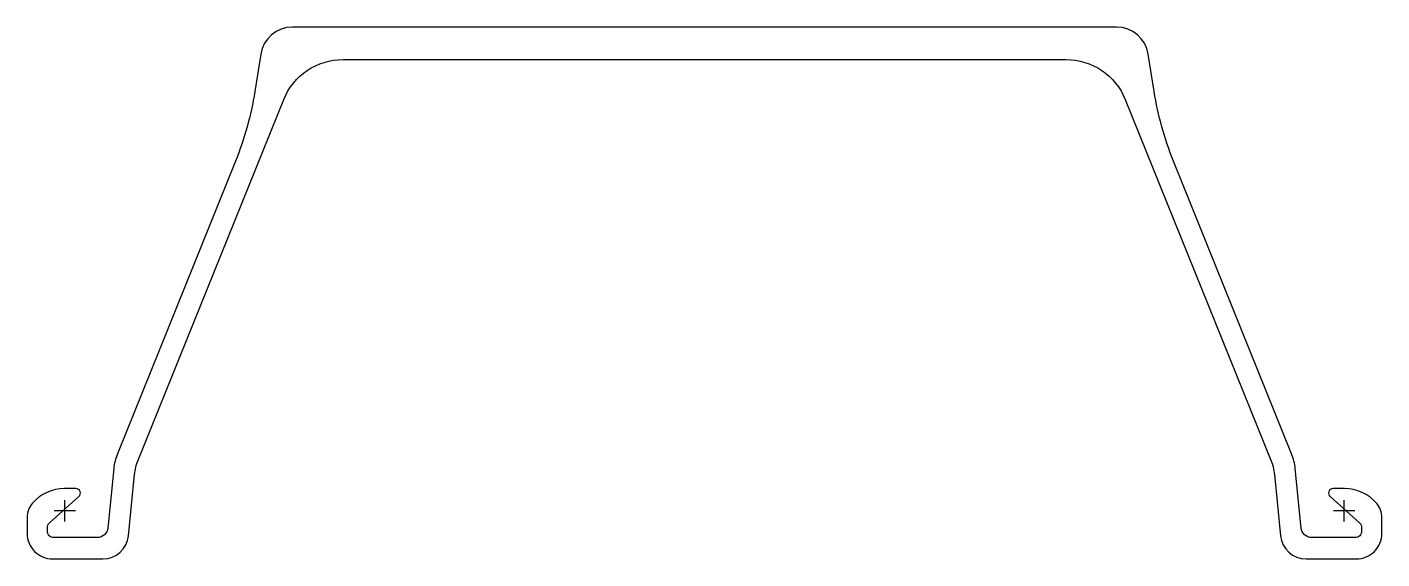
# Model space of a CAD drawing. Header units: millimetres. Extents: x -18 to 618, y -23 to 227.
import ezdxf

# ---------------------------------------------------------------- set-up
doc = ezdxf.new("R2010")
doc.units = ezdxf.units.MM
doc.header["$LTSCALE"] = 0.2

msp = doc.modelspace()

# ---------------------------------------------------------------- linework, layer by layer
at = {"flags": 128}
msp.add_lwpolyline([(617.75, -3, 0.17875), (615.35, 3.5), (615.35, 3.5, 0.219232), (600.15, 10.5), (594.89, 10.5, 0.687281), (593.46, 6.79), (607.26, -5.63, -0.212557), (608.25, -7.86), (608.25, -9.5, -0.414214), (605.25, -12.5), (584.87, -12.5, -0.385314), (579.9, -8), (577.11, 19.89, 0.071121), (575.41, 26.76), (519.99, 164.06, -0.05671), (510.93, 196.74), (508.14, 214.35, 0.368919), (493.33, 227), (300, 227), (106.67, 227, 0.368919), (91.86, 214.35), (89.07, 196.74, -0.05671), (80.01, 164.06), (24.59, 26.76, 0.071121), (22.89, 19.89), (20.1, -8, -0.385314), (15.13, -12.5), (-5.25, -12.5, -0.414214), (-8.25, -9.5), (-8.25, -7.86, -0.212557), (-7.26, -5.63), (6.54, 6.79, 0.687281), (5.11, 10.5), (-0.15, 10.5, 0.219232), (-15.35, 3.5, 0.17875), (-17.75, -3), (-17.75, -10.5, 0.414214), (-5.75, -22.5), (17.84, -22.5, 0.385314), (29.78, -11.69), (32.66, 17.03, -0.071121), (34.35, 23.9), (102.62, 193.03, -0.305812), (130.44, 211.8), (300, 211.8), (469.56, 211.8, -0.305812), (497.38, 193.03), (565.65, 23.9, -0.071121), (567.34, 17.03), (570.22, -11.69, 0.385314), (582.16, -22.5), (605.75, -22.5, 0.414214), (617.75, -10.5), (617.75, -3)], format="xyb", dxfattribs=at)
at = {"layer": 'DEFPOINTS'}
for p, q in [((5, 0), (-5, 0)), ((0, -5), (0, 5)), ((605, 0), (595, 0)), ((600, -5), (600, 5))]:
    msp.add_line(p, q, dxfattribs=at)

doc.saveas('drawing.dxf')
